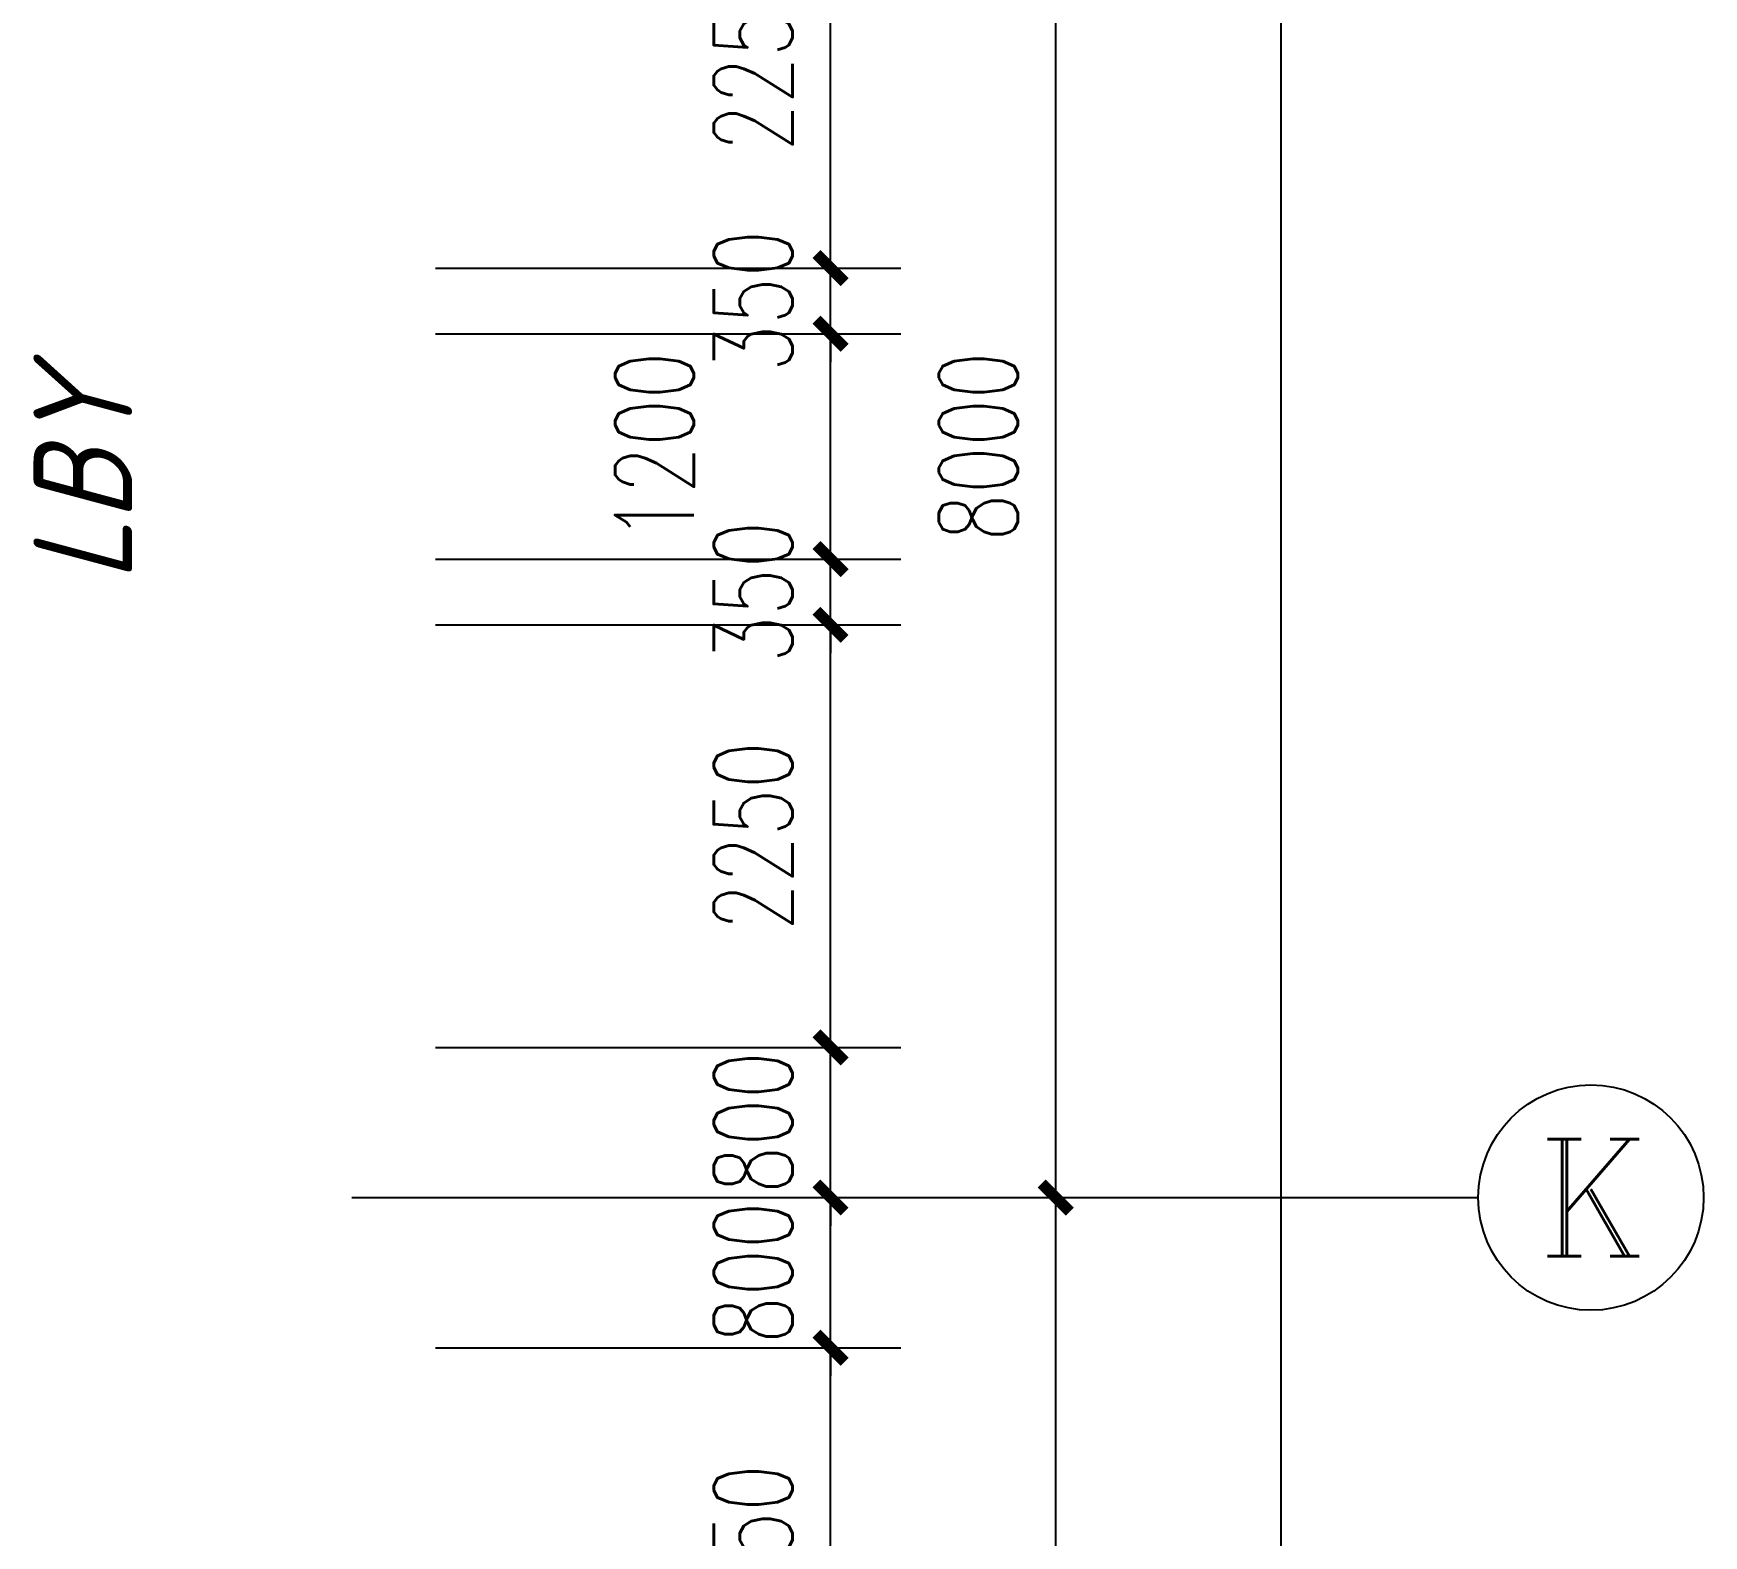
# Model space of a CAD drawing. Extents: x 0 to 2972856, y -1269770 to 0.
# Drawn here: x 2782160 to 2791056, y -1050156 to -1042156 of the extents above; entities that cross this region are included whole.
import ezdxf
from ezdxf.enums import TextEntityAlignment as Align

# ---------------------------------------------------------------- set-up
doc = ezdxf.new("R2010")
doc.units = 0
doc.header["$LTSCALE"] = 1000
doc.header["$PDSIZE"] = 50
doc.layers.add('1-建筑底图', color=8, linetype='Continuous')
doc.layers.add('AXIS_TEXT', color=7, linetype='Continuous')
doc.styles.add('_TCH_AXIS', font='COMPLEX', dxfattribs={"bigfont": 'GBCBIG'})
doc.styles.add('A_DIM_T3', font='SIMPLEX', dxfattribs={"width": 0.7, "bigfont": 'HZ'})
doc.styles.add('COMPLEX', font='COMPLEX')
doc.styles.get("Standard").update_dxf_attribs({"font": 'gbeitc.shx', "bigfont": 'gbcbig.shx'})
doc.dimstyles.new('_TCH_ARCH&&150', dxfattribs={"dimtxt": 420, "dimasz": 150, "dimexe": 375, "dimexo": 450, "dimgap": 202.5, "dimtad": 1, "dimdec": 0, "dimzin": 0, "dimdsep": 46, "dimtxsty": 'A_DIM_T3', "dimblk": 'ARCHTICK', "dimcen": 0.09, "dimclrt": 7, "dimazin": 2, "dimtfac": 1, "dimtdec": 0, "dimtix": 1, "dimtmove": 2, "dimatfit": 3, "dimfxl": 150, "dimtolj": 1, "dimtzin": 0, "dimarcsym": 0})

# ---------------------------------------------------------------- blocks, each defined once
blk = doc.blocks.new('_ArchTick')
at = {"color": 0, "linetype": 'ByBlock', "const_width": 0.4}
blk.add_lwpolyline([(-0.5, -0.5), (0.5, 0.5)], dxfattribs=at)
blk = doc.blocks.new('*D205')
at = {"layer": '1-建筑底图', "color": 0, "lineweight": -2, "transparency": 16777216}
for p, q in [((108850, 77400), (113725, 77400)), ((113350, -2200), (113350, 77400)), ((108850, -2200), (113725, -2200))]:
    blk.add_line(p, q, dxfattribs=at)
at = {"layer": 'Defpoints', "color": 0, "transparency": 16777216}
for p in [(108400, 77400), (113350, 77400), (108400, -2200)]:
    blk.add_point(p, dxfattribs=at)
at = {"layer": '1-建筑底图', "color": 0, "lineweight": -2, "transparency": 16777216, "xscale": 150, "yscale": 150, "zscale": 150}
for p, rotation in [((113350, 77400), 90), ((113350, -2200), 270)]:
    blk.add_blockref('_ArchTick', p, dxfattribs=dict(at, rotation=rotation))
at = {"layer": '1-建筑底图', "color": 7, "transparency": 16777216, "insert": (112937.5, 37600), "char_height": 420, "attachment_point": 5, "rotation": 90, "style": 'A_DIM_T3'}
blk.add_mtext('\\A1;79600', dxfattribs=at)
blk = doc.blocks.new('*D213')
at = {"layer": '1-建筑底图', "color": 0, "lineweight": -2, "transparency": 16777216}
for p, q in [((108850, 41600), (112525, 41600)), ((112150, 33600), (112150, 41600)), ((108850, 33600), (112525, 33600))]:
    blk.add_line(p, q, dxfattribs=at)
at = {"layer": 'Defpoints', "color": 0, "transparency": 16777216}
for p in [(108400, 41600), (112150, 41600), (108400, 33600)]:
    blk.add_point(p, dxfattribs=at)
at = {"layer": '1-建筑底图', "color": 0, "lineweight": -2, "transparency": 16777216, "xscale": 150, "yscale": 150, "zscale": 150}
for p, rotation in [((112150, 41600), 90), ((112150, 33600), 270)]:
    blk.add_blockref('_ArchTick', p, dxfattribs=dict(at, rotation=rotation))
at = {"layer": '1-建筑底图', "color": 7, "transparency": 16777216, "insert": (111737.5, 37600), "char_height": 420, "attachment_point": 5, "rotation": 90, "style": 'A_DIM_T3'}
blk.add_mtext('\\A1;8000', dxfattribs=at)
blk = doc.blocks.new('*D214')
at = {"layer": '1-建筑底图', "color": 0, "lineweight": -2, "transparency": 16777216}
for p, q in [((108850, 49600), (112525, 49600)), ((112150, 41600), (112150, 49600)), ((108850, 41600), (112525, 41600))]:
    blk.add_line(p, q, dxfattribs=at)
at = {"layer": 'Defpoints', "color": 0, "transparency": 16777216}
for p in [(108400, 49600), (112150, 49600), (108400, 41600)]:
    blk.add_point(p, dxfattribs=at)
at = {"layer": '1-建筑底图', "color": 0, "lineweight": -2, "transparency": 16777216, "xscale": 150, "yscale": 150, "zscale": 150}
for p, rotation in [((112150, 49600), 90), ((112150, 41600), 270)]:
    blk.add_blockref('_ArchTick', p, dxfattribs=dict(at, rotation=rotation))
at = {"layer": '1-建筑底图', "color": 7, "transparency": 16777216, "insert": (111737.5, 45600), "char_height": 420, "attachment_point": 5, "rotation": 90, "style": 'A_DIM_T3'}
blk.add_mtext('\\A1;8000', dxfattribs=at)
blk = doc.blocks.new('*D784')
at = {"layer": '1-建筑底图', "color": 0, "lineweight": -2, "transparency": 16777216}
for p, q in [((108845, 40800), (111325, 40800)), ((110950, 38550), (110950, 40800)), ((108845, 38550), (111325, 38550))]:
    blk.add_line(p, q, dxfattribs=at)
at = {"layer": 'Defpoints', "color": 0, "transparency": 16777216}
for p in [(108395, 40800), (110950, 40800), (108395, 38550)]:
    blk.add_point(p, dxfattribs=at)
at = {"layer": '1-建筑底图', "color": 0, "lineweight": -2, "transparency": 16777216, "xscale": 150, "yscale": 150, "zscale": 150}
for p, rotation in [((110950, 40800), 90), ((110950, 38550), 270)]:
    blk.add_blockref('_ArchTick', p, dxfattribs=dict(at, rotation=rotation))
at = {"layer": '1-建筑底图', "color": 7, "transparency": 16777216, "insert": (110537.5, 39675), "char_height": 420, "attachment_point": 5, "rotation": 90, "style": 'A_DIM_T3'}
blk.add_mtext('\\A1;2250', dxfattribs=at)
blk = doc.blocks.new('*D785')
at = {"layer": '1-建筑底图', "color": 0, "lineweight": -2, "transparency": 16777216}
for p, q in [((110950, 41600), (110950, 41750)), ((108845, 41600), (111325, 41600)), ((110950, 40800), (110950, 41600)), ((108845, 40800), (111325, 40800)), ((110950, 40800), (110950, 40650))]:
    blk.add_line(p, q, dxfattribs=at)
at = {"layer": 'Defpoints', "color": 0, "transparency": 16777216}
for p in [(108395, 41600), (110950, 41600), (108395, 40800)]:
    blk.add_point(p, dxfattribs=at)
at = {"layer": '1-建筑底图', "color": 0, "lineweight": -2, "transparency": 16777216, "xscale": 150, "yscale": 150, "zscale": 150}
for p, rotation in [((110950, 41600), 270), ((110950, 40800), 90)]:
    blk.add_blockref('_ArchTick', p, dxfattribs=dict(at, rotation=rotation))
at = {"layer": '1-建筑底图', "color": 7, "transparency": 16777216, "insert": (110537.5, 41200), "char_height": 420, "attachment_point": 5, "rotation": 90, "style": 'A_DIM_T3'}
blk.add_mtext('\\A1;800', dxfattribs=at)
blk = doc.blocks.new('*D786')
at = {"layer": '1-建筑底图', "color": 0, "lineweight": -2, "transparency": 16777216}
for p, q in [((110950, 42400), (110950, 42550)), ((108845, 42400), (111325, 42400)), ((110950, 41600), (110950, 42400)), ((108845, 41600), (111325, 41600)), ((110950, 41600), (110950, 41450))]:
    blk.add_line(p, q, dxfattribs=at)
at = {"layer": 'Defpoints', "color": 0, "transparency": 16777216}
for p in [(108395, 42400), (110950, 42400), (108395, 41600)]:
    blk.add_point(p, dxfattribs=at)
at = {"layer": '1-建筑底图', "color": 0, "lineweight": -2, "transparency": 16777216, "xscale": 150, "yscale": 150, "zscale": 150}
for p, rotation in [((110950, 42400), 270), ((110950, 41600), 90)]:
    blk.add_blockref('_ArchTick', p, dxfattribs=dict(at, rotation=rotation))
at = {"layer": '1-建筑底图', "color": 7, "transparency": 16777216, "insert": (110537.5, 42000), "char_height": 420, "attachment_point": 5, "rotation": 90, "style": 'A_DIM_T3'}
blk.add_mtext('\\A1;800', dxfattribs=at)
blk = doc.blocks.new('*D787')
at = {"layer": '1-建筑底图', "color": 0, "lineweight": -2, "transparency": 16777216}
for p, q in [((108845, 44650), (111325, 44650)), ((110950, 42400), (110950, 44650)), ((108845, 42400), (111325, 42400))]:
    blk.add_line(p, q, dxfattribs=at)
at = {"layer": 'Defpoints', "color": 0, "transparency": 16777216}
for p in [(108395, 44650), (110950, 44650), (108395, 42400)]:
    blk.add_point(p, dxfattribs=at)
at = {"layer": '1-建筑底图', "color": 0, "lineweight": -2, "transparency": 16777216, "xscale": 150, "yscale": 150, "zscale": 150}
for p, rotation in [((110950, 44650), 90), ((110950, 42400), 270)]:
    blk.add_blockref('_ArchTick', p, dxfattribs=dict(at, rotation=rotation))
at = {"layer": '1-建筑底图', "color": 7, "transparency": 16777216, "insert": (110537.5, 43525), "char_height": 420, "attachment_point": 5, "rotation": 90, "style": 'A_DIM_T3'}
blk.add_mtext('\\A1;2250', dxfattribs=at)
blk = doc.blocks.new('*D788')
at = {"layer": '1-建筑底图', "color": 0, "lineweight": -2, "transparency": 16777216}
for p, q in [((110950, 45000), (110950, 45150)), ((108845, 45000), (111325, 45000)), ((110950, 44650), (110950, 45000)), ((108845, 44650), (111325, 44650)), ((110950, 44650), (110950, 44500))]:
    blk.add_line(p, q, dxfattribs=at)
at = {"layer": 'Defpoints', "color": 0, "transparency": 16777216}
for p in [(108395, 45000), (110950, 45000), (108395, 44650)]:
    blk.add_point(p, dxfattribs=at)
at = {"layer": '1-建筑底图', "color": 0, "lineweight": -2, "transparency": 16777216, "xscale": 150, "yscale": 150, "zscale": 150}
for p, rotation in [((110950, 45000), 270), ((110950, 44650), 90)]:
    blk.add_blockref('_ArchTick', p, dxfattribs=dict(at, rotation=rotation))
at = {"layer": '1-建筑底图', "color": 7, "transparency": 16777216, "insert": (110537.5, 44825), "char_height": 420, "attachment_point": 5, "rotation": 90, "style": 'A_DIM_T3'}
blk.add_mtext('\\A1;350', dxfattribs=at)
blk = doc.blocks.new('*D789')
at = {"layer": '1-建筑底图', "color": 0, "lineweight": -2, "transparency": 16777216}
for p, q in [((108845, 46200), (111325, 46200)), ((110950, 45000), (110950, 46200)), ((108845, 45000), (111325, 45000))]:
    blk.add_line(p, q, dxfattribs=at)
at = {"layer": 'Defpoints', "color": 0, "transparency": 16777216}
for p in [(108395, 46200), (110950, 46200), (108395, 45000)]:
    blk.add_point(p, dxfattribs=at)
at = {"layer": '1-建筑底图', "color": 0, "lineweight": -2, "transparency": 16777216, "xscale": 150, "yscale": 150, "zscale": 150}
for p, rotation in [((110950, 46200), 90), ((110950, 45000), 270)]:
    blk.add_blockref('_ArchTick', p, dxfattribs=dict(at, rotation=rotation))
at = {"layer": '1-建筑底图', "color": 7, "transparency": 16777216, "insert": (110012.5, 45600), "char_height": 420, "attachment_point": 5, "rotation": 90, "style": 'A_DIM_T3'}
blk.add_mtext('\\A1;1200', dxfattribs=at)
blk = doc.blocks.new('*D790')
at = {"layer": '1-建筑底图', "color": 0, "lineweight": -2, "transparency": 16777216}
for p, q in [((110950, 46550), (110950, 46700)), ((108845, 46550), (111325, 46550)), ((110950, 46200), (110950, 46550)), ((108845, 46200), (111325, 46200)), ((110950, 46200), (110950, 46050))]:
    blk.add_line(p, q, dxfattribs=at)
at = {"layer": 'Defpoints', "color": 0, "transparency": 16777216}
for p in [(108395, 46550), (110950, 46550), (108395, 46200)]:
    blk.add_point(p, dxfattribs=at)
at = {"layer": '1-建筑底图', "color": 0, "lineweight": -2, "transparency": 16777216, "xscale": 150, "yscale": 150, "zscale": 150}
for p, rotation in [((110950, 46550), 270), ((110950, 46200), 90)]:
    blk.add_blockref('_ArchTick', p, dxfattribs=dict(at, rotation=rotation))
at = {"layer": '1-建筑底图', "color": 7, "transparency": 16777216, "insert": (110537.5, 46375), "char_height": 420, "attachment_point": 5, "rotation": 90, "style": 'A_DIM_T3'}
blk.add_mtext('\\A1;350', dxfattribs=at)
blk = doc.blocks.new('*D791')
at = {"layer": '1-建筑底图', "color": 0, "lineweight": -2, "transparency": 16777216}
for p, q in [((108845, 48800), (111325, 48800)), ((110950, 46550), (110950, 48800)), ((108845, 46550), (111325, 46550))]:
    blk.add_line(p, q, dxfattribs=at)
at = {"layer": 'Defpoints', "color": 0, "transparency": 16777216}
for p in [(108395, 48800), (110950, 48800), (108395, 46550)]:
    blk.add_point(p, dxfattribs=at)
at = {"layer": '1-建筑底图', "color": 0, "lineweight": -2, "transparency": 16777216, "xscale": 150, "yscale": 150, "zscale": 150}
for p, rotation in [((110950, 48800), 90), ((110950, 46550), 270)]:
    blk.add_blockref('_ArchTick', p, dxfattribs=dict(at, rotation=rotation))
at = {"layer": '1-建筑底图', "color": 7, "transparency": 16777216, "insert": (110537.5, 47675), "char_height": 420, "attachment_point": 5, "rotation": 90, "style": 'A_DIM_T3'}
blk.add_mtext('\\A1;2250', dxfattribs=at)
blk = doc.blocks.new('*D820')
at = {"layer": '1-建筑底图', "color": 0, "lineweight": -2, "transparency": 16777216}
for p, q in [((108850, 77400), (113725, 77400)), ((113350, -2200), (113350, 77400)), ((108850, -2200), (113725, -2200))]:
    blk.add_line(p, q, dxfattribs=at)
at = {"layer": 'Defpoints', "color": 0, "transparency": 16777216}
for p in [(108400, 77400), (113350, 77400), (108400, -2200)]:
    blk.add_point(p, dxfattribs=at)
at = {"layer": '1-建筑底图', "color": 0, "lineweight": -2, "transparency": 16777216, "xscale": 150, "yscale": 150, "zscale": 150}
for p, rotation in [((113350, 77400), 90), ((113350, -2200), 270)]:
    blk.add_blockref('_ArchTick', p, dxfattribs=dict(at, rotation=rotation))
at = {"layer": '1-建筑底图', "color": 7, "transparency": 16777216, "insert": (112937.5, 37600), "char_height": 420, "attachment_point": 5, "rotation": 90, "style": 'A_DIM_T3'}
blk.add_mtext('\\A1;79600', dxfattribs=at)
blk = doc.blocks.new('*D828')
at = {"layer": '1-建筑底图', "color": 0, "lineweight": -2, "transparency": 16777216}
for p, q in [((108850, 41600), (112525, 41600)), ((112150, 33600), (112150, 41600)), ((108850, 33600), (112525, 33600))]:
    blk.add_line(p, q, dxfattribs=at)
at = {"layer": 'Defpoints', "color": 0, "transparency": 16777216}
for p in [(108400, 41600), (112150, 41600), (108400, 33600)]:
    blk.add_point(p, dxfattribs=at)
at = {"layer": '1-建筑底图', "color": 0, "lineweight": -2, "transparency": 16777216, "xscale": 150, "yscale": 150, "zscale": 150}
for p, rotation in [((112150, 41600), 90), ((112150, 33600), 270)]:
    blk.add_blockref('_ArchTick', p, dxfattribs=dict(at, rotation=rotation))
at = {"layer": '1-建筑底图', "color": 7, "transparency": 16777216, "insert": (111737.5, 37600), "char_height": 420, "attachment_point": 5, "rotation": 90, "style": 'A_DIM_T3'}
blk.add_mtext('\\A1;8000', dxfattribs=at)
blk = doc.blocks.new('*D829')
at = {"layer": '1-建筑底图', "color": 0, "lineweight": -2, "transparency": 16777216}
for p, q in [((108850, 49600), (112525, 49600)), ((112150, 41600), (112150, 49600)), ((108850, 41600), (112525, 41600))]:
    blk.add_line(p, q, dxfattribs=at)
at = {"layer": 'Defpoints', "color": 0, "transparency": 16777216}
for p in [(108400, 49600), (112150, 49600), (108400, 41600)]:
    blk.add_point(p, dxfattribs=at)
at = {"layer": '1-建筑底图', "color": 0, "lineweight": -2, "transparency": 16777216, "xscale": 150, "yscale": 150, "zscale": 150}
for p, rotation in [((112150, 49600), 90), ((112150, 41600), 270)]:
    blk.add_blockref('_ArchTick', p, dxfattribs=dict(at, rotation=rotation))
at = {"layer": '1-建筑底图', "color": 7, "transparency": 16777216, "insert": (111737.5, 45600), "char_height": 420, "attachment_point": 5, "rotation": 90, "style": 'A_DIM_T3'}
blk.add_mtext('\\A1;8000', dxfattribs=at)
blk = doc.blocks.new('*D1091')
at = {"layer": '1-建筑底图', "color": 0, "lineweight": -2, "transparency": 16777216}
for p, q in [((108845, 40800), (111325, 40800)), ((110950, 38550), (110950, 40800)), ((108845, 38550), (111325, 38550))]:
    blk.add_line(p, q, dxfattribs=at)
at = {"layer": 'Defpoints', "color": 0, "transparency": 16777216}
for p in [(108395, 40800), (110950, 40800), (108395, 38550)]:
    blk.add_point(p, dxfattribs=at)
at = {"layer": '1-建筑底图', "color": 0, "lineweight": -2, "transparency": 16777216, "xscale": 150, "yscale": 150, "zscale": 150}
for p, rotation in [((110950, 40800), 90), ((110950, 38550), 270)]:
    blk.add_blockref('_ArchTick', p, dxfattribs=dict(at, rotation=rotation))
at = {"layer": '1-建筑底图', "color": 7, "transparency": 16777216, "insert": (110537.5, 39675), "char_height": 420, "attachment_point": 5, "rotation": 90, "style": 'A_DIM_T3'}
blk.add_mtext('\\A1;2250', dxfattribs=at)
blk = doc.blocks.new('*D1092')
at = {"layer": '1-建筑底图', "color": 0, "lineweight": -2, "transparency": 16777216}
for p, q in [((110950, 41600), (110950, 41750)), ((108845, 41600), (111325, 41600)), ((110950, 40800), (110950, 41600)), ((108845, 40800), (111325, 40800)), ((110950, 40800), (110950, 40650))]:
    blk.add_line(p, q, dxfattribs=at)
at = {"layer": 'Defpoints', "color": 0, "transparency": 16777216}
for p in [(108395, 41600), (110950, 41600), (108395, 40800)]:
    blk.add_point(p, dxfattribs=at)
at = {"layer": '1-建筑底图', "color": 0, "lineweight": -2, "transparency": 16777216, "xscale": 150, "yscale": 150, "zscale": 150}
for p, rotation in [((110950, 41600), 270), ((110950, 40800), 90)]:
    blk.add_blockref('_ArchTick', p, dxfattribs=dict(at, rotation=rotation))
at = {"layer": '1-建筑底图', "color": 7, "transparency": 16777216, "insert": (110537.5, 41200), "char_height": 420, "attachment_point": 5, "rotation": 90, "style": 'A_DIM_T3'}
blk.add_mtext('\\A1;800', dxfattribs=at)
blk = doc.blocks.new('*D1093')
at = {"layer": '1-建筑底图', "color": 0, "lineweight": -2, "transparency": 16777216}
for p, q in [((110950, 42400), (110950, 42550)), ((108845, 42400), (111325, 42400)), ((110950, 41600), (110950, 42400)), ((108845, 41600), (111325, 41600)), ((110950, 41600), (110950, 41450))]:
    blk.add_line(p, q, dxfattribs=at)
at = {"layer": 'Defpoints', "color": 0, "transparency": 16777216}
for p in [(108395, 42400), (110950, 42400), (108395, 41600)]:
    blk.add_point(p, dxfattribs=at)
at = {"layer": '1-建筑底图', "color": 0, "lineweight": -2, "transparency": 16777216, "xscale": 150, "yscale": 150, "zscale": 150}
for p, rotation in [((110950, 42400), 270), ((110950, 41600), 90)]:
    blk.add_blockref('_ArchTick', p, dxfattribs=dict(at, rotation=rotation))
at = {"layer": '1-建筑底图', "color": 7, "transparency": 16777216, "insert": (110537.5, 42000), "char_height": 420, "attachment_point": 5, "rotation": 90, "style": 'A_DIM_T3'}
blk.add_mtext('\\A1;800', dxfattribs=at)
blk = doc.blocks.new('*D1094')
at = {"layer": '1-建筑底图', "color": 0, "lineweight": -2, "transparency": 16777216}
for p, q in [((108845, 44650), (111325, 44650)), ((110950, 42400), (110950, 44650)), ((108845, 42400), (111325, 42400))]:
    blk.add_line(p, q, dxfattribs=at)
at = {"layer": 'Defpoints', "color": 0, "transparency": 16777216}
for p in [(108395, 44650), (110950, 44650), (108395, 42400)]:
    blk.add_point(p, dxfattribs=at)
at = {"layer": '1-建筑底图', "color": 0, "lineweight": -2, "transparency": 16777216, "xscale": 150, "yscale": 150, "zscale": 150}
for p, rotation in [((110950, 44650), 90), ((110950, 42400), 270)]:
    blk.add_blockref('_ArchTick', p, dxfattribs=dict(at, rotation=rotation))
at = {"layer": '1-建筑底图', "color": 7, "transparency": 16777216, "insert": (110537.5, 43525), "char_height": 420, "attachment_point": 5, "rotation": 90, "style": 'A_DIM_T3'}
blk.add_mtext('\\A1;2250', dxfattribs=at)
blk = doc.blocks.new('*D1095')
at = {"layer": '1-建筑底图', "color": 0, "lineweight": -2, "transparency": 16777216}
for p, q in [((110950, 45000), (110950, 45150)), ((108845, 45000), (111325, 45000)), ((110950, 44650), (110950, 45000)), ((108845, 44650), (111325, 44650)), ((110950, 44650), (110950, 44500))]:
    blk.add_line(p, q, dxfattribs=at)
at = {"layer": 'Defpoints', "color": 0, "transparency": 16777216}
for p in [(108395, 45000), (110950, 45000), (108395, 44650)]:
    blk.add_point(p, dxfattribs=at)
at = {"layer": '1-建筑底图', "color": 0, "lineweight": -2, "transparency": 16777216, "xscale": 150, "yscale": 150, "zscale": 150}
for p, rotation in [((110950, 45000), 270), ((110950, 44650), 90)]:
    blk.add_blockref('_ArchTick', p, dxfattribs=dict(at, rotation=rotation))
at = {"layer": '1-建筑底图', "color": 7, "transparency": 16777216, "insert": (110537.5, 44825), "char_height": 420, "attachment_point": 5, "rotation": 90, "style": 'A_DIM_T3'}
blk.add_mtext('\\A1;350', dxfattribs=at)
blk = doc.blocks.new('*D1096')
at = {"layer": '1-建筑底图', "color": 0, "lineweight": -2, "transparency": 16777216}
for p, q in [((108845, 46200), (111325, 46200)), ((110950, 45000), (110950, 46200)), ((108845, 45000), (111325, 45000))]:
    blk.add_line(p, q, dxfattribs=at)
at = {"layer": 'Defpoints', "color": 0, "transparency": 16777216}
for p in [(108395, 46200), (110950, 46200), (108395, 45000)]:
    blk.add_point(p, dxfattribs=at)
at = {"layer": '1-建筑底图', "color": 0, "lineweight": -2, "transparency": 16777216, "xscale": 150, "yscale": 150, "zscale": 150}
for p, rotation in [((110950, 46200), 90), ((110950, 45000), 270)]:
    blk.add_blockref('_ArchTick', p, dxfattribs=dict(at, rotation=rotation))
at = {"layer": '1-建筑底图', "color": 7, "transparency": 16777216, "insert": (110012.5, 45600), "char_height": 420, "attachment_point": 5, "rotation": 90, "style": 'A_DIM_T3'}
blk.add_mtext('\\A1;1200', dxfattribs=at)
blk = doc.blocks.new('*D1097')
at = {"layer": '1-建筑底图', "color": 0, "lineweight": -2, "transparency": 16777216}
for p, q in [((110950, 46550), (110950, 46700)), ((108845, 46550), (111325, 46550)), ((110950, 46200), (110950, 46550)), ((108845, 46200), (111325, 46200)), ((110950, 46200), (110950, 46050))]:
    blk.add_line(p, q, dxfattribs=at)
at = {"layer": 'Defpoints', "color": 0, "transparency": 16777216}
for p in [(108395, 46550), (110950, 46550), (108395, 46200)]:
    blk.add_point(p, dxfattribs=at)
at = {"layer": '1-建筑底图', "color": 0, "lineweight": -2, "transparency": 16777216, "xscale": 150, "yscale": 150, "zscale": 150}
for p, rotation in [((110950, 46550), 270), ((110950, 46200), 90)]:
    blk.add_blockref('_ArchTick', p, dxfattribs=dict(at, rotation=rotation))
at = {"layer": '1-建筑底图', "color": 7, "transparency": 16777216, "insert": (110537.5, 46375), "char_height": 420, "attachment_point": 5, "rotation": 90, "style": 'A_DIM_T3'}
blk.add_mtext('\\A1;350', dxfattribs=at)
blk = doc.blocks.new('*D1098')
at = {"layer": '1-建筑底图', "color": 0, "lineweight": -2, "transparency": 16777216}
for p, q in [((108845, 48800), (111325, 48800)), ((110950, 46550), (110950, 48800)), ((108845, 46550), (111325, 46550))]:
    blk.add_line(p, q, dxfattribs=at)
at = {"layer": 'Defpoints', "color": 0, "transparency": 16777216}
for p in [(108395, 48800), (110950, 48800), (108395, 46550)]:
    blk.add_point(p, dxfattribs=at)
at = {"layer": '1-建筑底图', "color": 0, "lineweight": -2, "transparency": 16777216, "xscale": 150, "yscale": 150, "zscale": 150}
for p, rotation in [((110950, 48800), 90), ((110950, 46550), 270)]:
    blk.add_blockref('_ArchTick', p, dxfattribs=dict(at, rotation=rotation))
at = {"layer": '1-建筑底图', "color": 7, "transparency": 16777216, "insert": (110537.5, 47675), "char_height": 420, "attachment_point": 5, "rotation": 90, "style": 'A_DIM_T3'}
blk.add_mtext('\\A1;2250', dxfattribs=at)
blk = doc.blocks.new('_AXISO')
blk.add_circle((0, 0), 0.5)
at = {"layer": 'AXIS_TEXT', "style": 'COMPLEX', "width": 1.041667}
blk.add_attdef('A', text='', height=0.56, dxfattribs=at).set_placement((-0.25, -0.28), (0.25, -0.28), align=Align.FIT)
blk = doc.blocks.new('*D423')
at = {"layer": '1-建筑底图', "color": 0, "lineweight": -2, "transparency": 16777216}
for p, q in [((108850, 77400), (113725, 77400)), ((113350, -2200), (113350, 77400)), ((108850, -2200), (113725, -2200))]:
    blk.add_line(p, q, dxfattribs=at)
at = {"layer": 'Defpoints', "color": 0, "transparency": 16777216}
for p in [(108400, 77400), (113350, 77400), (108400, -2200)]:
    blk.add_point(p, dxfattribs=at)
at = {"layer": '1-建筑底图', "color": 0, "lineweight": -2, "transparency": 16777216, "xscale": 150, "yscale": 150, "zscale": 150}
for p, rotation in [((113350, 77400), 90), ((113350, -2200), 270)]:
    blk.add_blockref('_ArchTick', p, dxfattribs=dict(at, rotation=rotation))
at = {"layer": '1-建筑底图', "color": 7, "transparency": 16777216, "insert": (112937.5, 37600), "char_height": 420, "attachment_point": 5, "rotation": 90, "style": 'A_DIM_T3'}
blk.add_mtext('\\A1;79600', dxfattribs=at)
blk = doc.blocks.new('*D431')
at = {"layer": '1-建筑底图', "color": 0, "lineweight": -2, "transparency": 16777216}
for p, q in [((108850, 41600), (112525, 41600)), ((112150, 33600), (112150, 41600)), ((108850, 33600), (112525, 33600))]:
    blk.add_line(p, q, dxfattribs=at)
at = {"layer": 'Defpoints', "color": 0, "transparency": 16777216}
for p in [(108400, 41600), (112150, 41600), (108400, 33600)]:
    blk.add_point(p, dxfattribs=at)
at = {"layer": '1-建筑底图', "color": 0, "lineweight": -2, "transparency": 16777216, "xscale": 150, "yscale": 150, "zscale": 150}
for p, rotation in [((112150, 41600), 90), ((112150, 33600), 270)]:
    blk.add_blockref('_ArchTick', p, dxfattribs=dict(at, rotation=rotation))
at = {"layer": '1-建筑底图', "color": 7, "transparency": 16777216, "insert": (111737.5, 37600), "char_height": 420, "attachment_point": 5, "rotation": 90, "style": 'A_DIM_T3'}
blk.add_mtext('\\A1;8000', dxfattribs=at)
blk = doc.blocks.new('*D432')
at = {"layer": '1-建筑底图', "color": 0, "lineweight": -2, "transparency": 16777216}
for p, q in [((108850, 49600), (112525, 49600)), ((112150, 41600), (112150, 49600)), ((108850, 41600), (112525, 41600))]:
    blk.add_line(p, q, dxfattribs=at)
at = {"layer": 'Defpoints', "color": 0, "transparency": 16777216}
for p in [(108400, 49600), (112150, 49600), (108400, 41600)]:
    blk.add_point(p, dxfattribs=at)
at = {"layer": '1-建筑底图', "color": 0, "lineweight": -2, "transparency": 16777216, "xscale": 150, "yscale": 150, "zscale": 150}
for p, rotation in [((112150, 49600), 90), ((112150, 41600), 270)]:
    blk.add_blockref('_ArchTick', p, dxfattribs=dict(at, rotation=rotation))
at = {"layer": '1-建筑底图', "color": 7, "transparency": 16777216, "insert": (111737.5, 45600), "char_height": 420, "attachment_point": 5, "rotation": 90, "style": 'A_DIM_T3'}
blk.add_mtext('\\A1;8000', dxfattribs=at)
blk = doc.blocks.new('*D694')
at = {"layer": '1-建筑底图', "color": 0, "lineweight": -2, "transparency": 16777216}
for p, q in [((108845, 40800), (111325, 40800)), ((110950, 38550), (110950, 40800)), ((108845, 38550), (111325, 38550))]:
    blk.add_line(p, q, dxfattribs=at)
at = {"layer": 'Defpoints', "color": 0, "transparency": 16777216}
for p in [(108395, 40800), (110950, 40800), (108395, 38550)]:
    blk.add_point(p, dxfattribs=at)
at = {"layer": '1-建筑底图', "color": 0, "lineweight": -2, "transparency": 16777216, "xscale": 150, "yscale": 150, "zscale": 150}
for p, rotation in [((110950, 40800), 90), ((110950, 38550), 270)]:
    blk.add_blockref('_ArchTick', p, dxfattribs=dict(at, rotation=rotation))
at = {"layer": '1-建筑底图', "color": 7, "transparency": 16777216, "insert": (110537.5, 39675), "char_height": 420, "attachment_point": 5, "rotation": 90, "style": 'A_DIM_T3'}
blk.add_mtext('\\A1;2250', dxfattribs=at)
blk = doc.blocks.new('*D695')
at = {"layer": '1-建筑底图', "color": 0, "lineweight": -2, "transparency": 16777216}
for p, q in [((110950, 41600), (110950, 41750)), ((108845, 41600), (111325, 41600)), ((110950, 40800), (110950, 41600)), ((108845, 40800), (111325, 40800)), ((110950, 40800), (110950, 40650))]:
    blk.add_line(p, q, dxfattribs=at)
at = {"layer": 'Defpoints', "color": 0, "transparency": 16777216}
for p in [(108395, 41600), (110950, 41600), (108395, 40800)]:
    blk.add_point(p, dxfattribs=at)
at = {"layer": '1-建筑底图', "color": 0, "lineweight": -2, "transparency": 16777216, "xscale": 150, "yscale": 150, "zscale": 150}
for p, rotation in [((110950, 41600), 270), ((110950, 40800), 90)]:
    blk.add_blockref('_ArchTick', p, dxfattribs=dict(at, rotation=rotation))
at = {"layer": '1-建筑底图', "color": 7, "transparency": 16777216, "insert": (110537.5, 41200), "char_height": 420, "attachment_point": 5, "rotation": 90, "style": 'A_DIM_T3'}
blk.add_mtext('\\A1;800', dxfattribs=at)
blk = doc.blocks.new('*D696')
at = {"layer": '1-建筑底图', "color": 0, "lineweight": -2, "transparency": 16777216}
for p, q in [((110950, 42400), (110950, 42550)), ((108845, 42400), (111325, 42400)), ((110950, 41600), (110950, 42400)), ((108845, 41600), (111325, 41600)), ((110950, 41600), (110950, 41450))]:
    blk.add_line(p, q, dxfattribs=at)
at = {"layer": 'Defpoints', "color": 0, "transparency": 16777216}
for p in [(108395, 42400), (110950, 42400), (108395, 41600)]:
    blk.add_point(p, dxfattribs=at)
at = {"layer": '1-建筑底图', "color": 0, "lineweight": -2, "transparency": 16777216, "xscale": 150, "yscale": 150, "zscale": 150}
for p, rotation in [((110950, 42400), 270), ((110950, 41600), 90)]:
    blk.add_blockref('_ArchTick', p, dxfattribs=dict(at, rotation=rotation))
at = {"layer": '1-建筑底图', "color": 7, "transparency": 16777216, "insert": (110537.5, 42000), "char_height": 420, "attachment_point": 5, "rotation": 90, "style": 'A_DIM_T3'}
blk.add_mtext('\\A1;800', dxfattribs=at)
blk = doc.blocks.new('*D697')
at = {"layer": '1-建筑底图', "color": 0, "lineweight": -2, "transparency": 16777216}
for p, q in [((108845, 44650), (111325, 44650)), ((110950, 42400), (110950, 44650)), ((108845, 42400), (111325, 42400))]:
    blk.add_line(p, q, dxfattribs=at)
at = {"layer": 'Defpoints', "color": 0, "transparency": 16777216}
for p in [(108395, 44650), (110950, 44650), (108395, 42400)]:
    blk.add_point(p, dxfattribs=at)
at = {"layer": '1-建筑底图', "color": 0, "lineweight": -2, "transparency": 16777216, "xscale": 150, "yscale": 150, "zscale": 150}
for p, rotation in [((110950, 44650), 90), ((110950, 42400), 270)]:
    blk.add_blockref('_ArchTick', p, dxfattribs=dict(at, rotation=rotation))
at = {"layer": '1-建筑底图', "color": 7, "transparency": 16777216, "insert": (110537.5, 43525), "char_height": 420, "attachment_point": 5, "rotation": 90, "style": 'A_DIM_T3'}
blk.add_mtext('\\A1;2250', dxfattribs=at)
blk = doc.blocks.new('*D698')
at = {"layer": '1-建筑底图', "color": 0, "lineweight": -2, "transparency": 16777216}
for p, q in [((110950, 45000), (110950, 45150)), ((108845, 45000), (111325, 45000)), ((110950, 44650), (110950, 45000)), ((108845, 44650), (111325, 44650)), ((110950, 44650), (110950, 44500))]:
    blk.add_line(p, q, dxfattribs=at)
at = {"layer": 'Defpoints', "color": 0, "transparency": 16777216}
for p in [(108395, 45000), (110950, 45000), (108395, 44650)]:
    blk.add_point(p, dxfattribs=at)
at = {"layer": '1-建筑底图', "color": 0, "lineweight": -2, "transparency": 16777216, "xscale": 150, "yscale": 150, "zscale": 150}
for p, rotation in [((110950, 45000), 270), ((110950, 44650), 90)]:
    blk.add_blockref('_ArchTick', p, dxfattribs=dict(at, rotation=rotation))
at = {"layer": '1-建筑底图', "color": 7, "transparency": 16777216, "insert": (110537.5, 44825), "char_height": 420, "attachment_point": 5, "rotation": 90, "style": 'A_DIM_T3'}
blk.add_mtext('\\A1;350', dxfattribs=at)
blk = doc.blocks.new('*D699')
at = {"layer": '1-建筑底图', "color": 0, "lineweight": -2, "transparency": 16777216}
for p, q in [((108845, 46200), (111325, 46200)), ((110950, 45000), (110950, 46200)), ((108845, 45000), (111325, 45000))]:
    blk.add_line(p, q, dxfattribs=at)
at = {"layer": 'Defpoints', "color": 0, "transparency": 16777216}
for p in [(108395, 46200), (110950, 46200), (108395, 45000)]:
    blk.add_point(p, dxfattribs=at)
at = {"layer": '1-建筑底图', "color": 0, "lineweight": -2, "transparency": 16777216, "xscale": 150, "yscale": 150, "zscale": 150}
for p, rotation in [((110950, 46200), 90), ((110950, 45000), 270)]:
    blk.add_blockref('_ArchTick', p, dxfattribs=dict(at, rotation=rotation))
at = {"layer": '1-建筑底图', "color": 7, "transparency": 16777216, "insert": (110012.5, 45600), "char_height": 420, "attachment_point": 5, "rotation": 90, "style": 'A_DIM_T3'}
blk.add_mtext('\\A1;1200', dxfattribs=at)
blk = doc.blocks.new('*D700')
at = {"layer": '1-建筑底图', "color": 0, "lineweight": -2, "transparency": 16777216}
for p, q in [((110950, 46550), (110950, 46700)), ((108845, 46550), (111325, 46550)), ((110950, 46200), (110950, 46550)), ((108845, 46200), (111325, 46200)), ((110950, 46200), (110950, 46050))]:
    blk.add_line(p, q, dxfattribs=at)
at = {"layer": 'Defpoints', "color": 0, "transparency": 16777216}
for p in [(108395, 46550), (110950, 46550), (108395, 46200)]:
    blk.add_point(p, dxfattribs=at)
at = {"layer": '1-建筑底图', "color": 0, "lineweight": -2, "transparency": 16777216, "xscale": 150, "yscale": 150, "zscale": 150}
for p, rotation in [((110950, 46550), 270), ((110950, 46200), 90)]:
    blk.add_blockref('_ArchTick', p, dxfattribs=dict(at, rotation=rotation))
at = {"layer": '1-建筑底图', "color": 7, "transparency": 16777216, "insert": (110537.5, 46375), "char_height": 420, "attachment_point": 5, "rotation": 90, "style": 'A_DIM_T3'}
blk.add_mtext('\\A1;350', dxfattribs=at)
blk = doc.blocks.new('*D701')
at = {"layer": '1-建筑底图', "color": 0, "lineweight": -2, "transparency": 16777216}
for p, q in [((108845, 48800), (111325, 48800)), ((110950, 46550), (110950, 48800)), ((108845, 46550), (111325, 46550))]:
    blk.add_line(p, q, dxfattribs=at)
at = {"layer": 'Defpoints', "color": 0, "transparency": 16777216}
for p in [(108395, 48800), (110950, 48800), (108395, 46550)]:
    blk.add_point(p, dxfattribs=at)
at = {"layer": '1-建筑底图', "color": 0, "lineweight": -2, "transparency": 16777216, "xscale": 150, "yscale": 150, "zscale": 150}
for p, rotation in [((110950, 48800), 90), ((110950, 46550), 270)]:
    blk.add_blockref('_ArchTick', p, dxfattribs=dict(at, rotation=rotation))
at = {"layer": '1-建筑底图', "color": 7, "transparency": 16777216, "insert": (110537.5, 47675), "char_height": 420, "attachment_point": 5, "rotation": 90, "style": 'A_DIM_T3'}
blk.add_mtext('\\A1;2250', dxfattribs=at)
blk = doc.blocks.new('1-二层建筑底图')
at = {"layer": '1-建筑底图'}
blk.add_line((108400, 41600), (114400, 41600), dxfattribs=at)
ref = blk.add_blockref('_AXISO', (115000, 41600), dxfattribs=dict(at, xscale=1200, yscale=1200, zscale=1200))
ref.add_attrib('A', 'K', dxfattribs={"layer": 'AXIS_TEXT', "height": 622.9, "style": '_TCH_AXIS'}).set_placement((114718.2, 41288.6), (115281.8, 41288.6), align=Align.FIT)
blk.add_text('LBY', height=525, rotation=90, dxfattribs=at).set_placement((107229.6, 44880.5))
for p1, p2, distance, picture, middle in [((108400, -2200), (108400, 77400), -4950, '*D205', (112937.5, 37600)), ((108400, -2200), (108400, 77400), -4950, '*D820', (112937.5, 37600)), ((108400, -2200), (108400, 77400), -4950, '*D423', (112937.5, 37600)), ((108400, 41600), (108400, 49600), -3750, '*D214', (111737.5, 45600)), ((108400, 41600), (108400, 49600), -3750, '*D829', (111737.5, 45600)), ((108400, 41600), (108400, 49600), -3750, '*D432', (111737.5, 45600)), ((108395, 46550), (108395, 48800), -2555, '*D791', (110537.5, 47675)), ((108395, 46550), (108395, 48800), -2555, '*D1098', (110537.5, 47675)), ((108395, 46550), (108395, 48800), -2555, '*D701', (110537.5, 47675)), ((108395, 46200), (108395, 46550), -2555, '*D790', (110537.5, 46375)), ((108395, 46200), (108395, 46550), -2555, '*D1097', (110537.5, 46375)), ((108395, 46200), (108395, 46550), -2555, '*D700', (110537.5, 46375)), ((108395, 44650), (108395, 45000), -2555, '*D788', (110537.5, 44825)), ((108395, 44650), (108395, 45000), -2555, '*D1095', (110537.5, 44825)), ((108395, 44650), (108395, 45000), -2555, '*D698', (110537.5, 44825)), ((108395, 42400), (108395, 44650), -2555, '*D787', (110537.5, 43525)), ((108395, 42400), (108395, 44650), -2555, '*D1094', (110537.5, 43525)), ((108395, 42400), (108395, 44650), -2555, '*D697', (110537.5, 43525)), ((108395, 41600), (108395, 42400), -2555, '*D786', (110537.5, 42000)), ((108395, 41600), (108395, 42400), -2555, '*D1093', (110537.5, 42000)), ((108395, 41600), (108395, 42400), -2555, '*D696', (110537.5, 42000)), ((108395, 40800), (108395, 41600), -2555, '*D785', (110537.5, 41200)), ((108395, 40800), (108395, 41600), -2555, '*D1092', (110537.5, 41200)), ((108395, 40800), (108395, 41600), -2555, '*D695', (110537.5, 41200)), ((108400, 33600), (108400, 41600), -3750, '*D213', (111737.5, 37600)), ((108400, 33600), (108400, 41600), -3750, '*D828', (111737.5, 37600)), ((108400, 33600), (108400, 41600), -3750, '*D431', (111737.5, 37600)), ((108395, 38550), (108395, 40800), -2555, '*D784', (110537.5, 39675)), ((108395, 38550), (108395, 40800), -2555, '*D1091', (110537.5, 39675)), ((108395, 38550), (108395, 40800), -2555, '*D694', (110537.5, 39675))]:
    dim = blk.add_aligned_dim(p1=p1, p2=p2, distance=distance, dimstyle='_TCH_ARCH&&150', dxfattribs=at)
    dim.commit()
    dim.dimension.update_dxf_attribs({"geometry": picture, "text_midpoint": middle})
for picture in ['*D789', '*D1096', '*D699']:
    dim = blk.add_linear_dim(base=(110950, 46200), p1=(108395, 45000), p2=(108395, 46200), angle=90, dimstyle='_TCH_ARCH&&150', dxfattribs=at)
    dim.commit()
    dim.dimension.update_dxf_attribs({"geometry": picture, "text_midpoint": (110012.5, 45600), "dimtype": 161})

msp = doc.modelspace()

# ---------------------------------------------------------------- block references
at = {"layer": '1-建筑底图', "linetype": 'ByBlock'}
msp.add_blockref('1-二层建筑底图', (2675455.9, -1089955.7), dxfattribs=at)
msp.add_blockref('1-二层建筑底图', (2675455.9, -1089955.7), dxfattribs=at)

doc.saveas('drawing.dxf')
